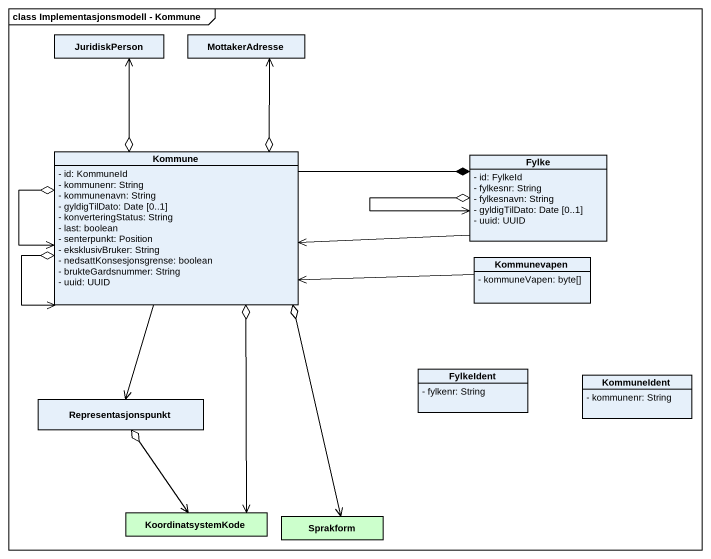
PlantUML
@startuml
mainframe class Implementasjonsmodell - Kommune
hide circle
hide empty members
skinparam classAttributeIconSize 0
class JuridiskPerson
class MottakerAdresse
class Kommune {
  - id: KommuneId
  - kommunenr: String
  - kommunenavn: String
  - gyldigTilDato: Date [0..1]
  - konverteringStatus: String
  - last: boolean
  - senterpunkt: Position
  - eksklusivBruker: String
  - nedsattKonsesjonsgrense: boolean
  - brukteGardsnummer: String
  - uuid: UUID
}
class Fylke {
  - id: FylkeId
  - fylkesnr: String
  - fylkesnavn: String
  - gyldigTilDato: Date [0..1]
  - uuid: UUID
}
class Kommunevapen {
  - kommuneVapen: byte[]
}
class FylkeIdent {
  - fylkenr: String
}
class KommuneIdent {
  - kommunenr: String
}
class Representasjonspunkt
class KoordinatsystemKode #CCFFCC
class Sprakform #CCFFCC
Kommune o-up-> JuridiskPerson
Kommune o-up-> MottakerAdresse
Kommune o--> Kommune
Kommune o--> Kommune
Kommune -right-* Fylke
Kommune --> Representasjonspunkt
Kommune o--> KoordinatsystemKode
Kommune o--> Sprakform
Fylke -left-> Kommune
Fylke o--> Fylke
Kommunevapen -left-> Kommune
Representasjonspunkt o--> KoordinatsystemKode
Representasjonspunkt o--> KoordinatsystemKode
@enduml
